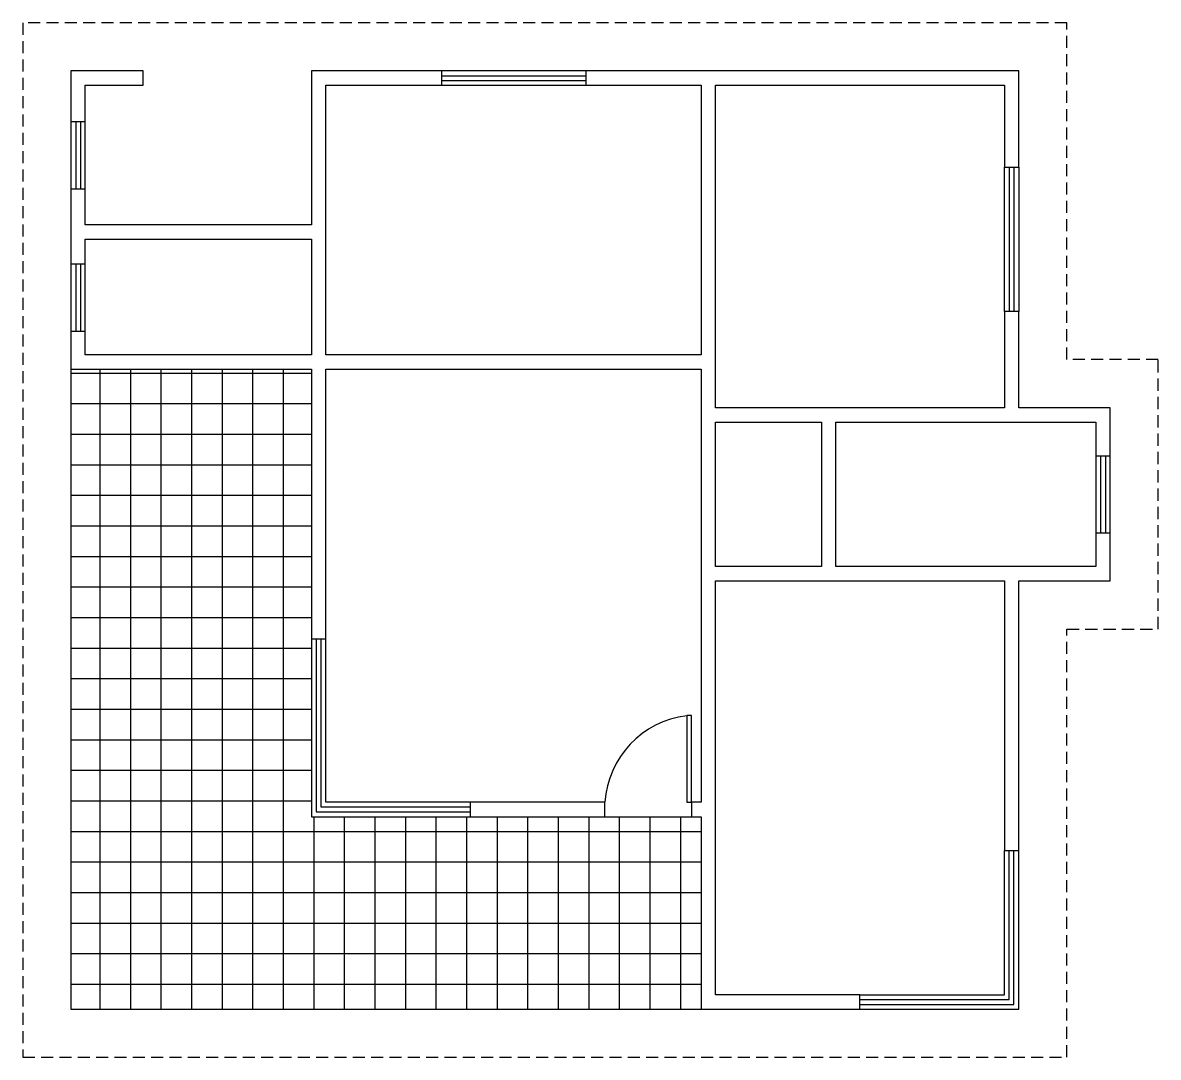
# Model space of a CAD drawing. Header units: millimetres. Extents: x 1418 to 13218, y -8062 to 2688.
import ezdxf

# ---------------------------------------------------------------- set-up
doc = ezdxf.new("R2010")
doc.units = ezdxf.units.MM
doc.header["$LTSCALE"] = 5
doc.linetypes.add('DASHEDX2', pattern=[38.1, 25.4, -12.7])
for name, color, linetype in [('coberta', 7, 'DASHEDX2'), ('janela alta', 7, 'Continuous'), ('janela baixa', 7, 'Continuous'), ('parede baixa', 7, 'Continuous'), ('paredes', 7, 'Continuous'), ('piso', 7, 'Continuous'), ('portas', 7, 'Continuous')]:
    doc.layers.add(name, color=color, linetype=linetype)

msp = doc.modelspace()

# ---------------------------------------------------------------- hatches: boundary and pattern name
at = {"layer": 'piso'}
h = msp.add_hatch(dxfattribs=at)
h.set_pattern_fill('NET', color=256, scale=100)
h.paths.add_polyline_path([(8468, -5562), (8368, -5562), (7468, -5562), (6068, -5562), (4418, -5562), (4418, -3712), (4418, -912), (1918, -912), (1918, -7562), (8468, -7562)])

# ---------------------------------------------------------------- linework, layer by layer
at = {"layer": 'coberta'}
msp.add_lwpolyline([(1418, 2688), (1418, -8062), (12268, -8062), (12268, -3612), (13218, -3612), (13218, -812), (12268, -812), (12268, 2688)], close=True, dxfattribs=at)
at = {"layer": 'janela alta'}
for p, q in [((5768, 2188), (5768, 2038)), ((5768, 2138), (7268, 2138)), ((7268, 2188), (7268, 2038)), ((5768, 2088), (7268, 2088)), ((2068, 1658), (1918, 1658)), ((1968, 1658), (1968, 958)), ((2018, 1658), (2018, 958)), ((2068, 958), (1918, 958)), ((2068, 178), (1918, 178)), ((1968, 178), (1968, -522)), ((2018, 178), (2018, -522)), ((2068, -522), (1918, -522)), ((12568, -1812), (12718, -1812)), ((12618, -1812), (12618, -2612)), ((12668, -1812), (12668, -2612)), ((12568, -2612), (12718, -2612))]:
    msp.add_line(p, q, dxfattribs=at)
at = {"layer": 'janela baixa'}
for p, q in [((11618, -312), (11618, 1188)), ((11668, 1188), (11668, -312)), ((11718, 1188), (11718, -312)), ((11768, 1188), (11768, -312))]:
    msp.add_line(p, q, dxfattribs=at)
for points in [[(10118, -7412), (11618, -7412), (11618, -5912)], [(10118, -7562), (11768, -7562), (11768, -5912)], [(10118, -7462), (11668, -7462), (11668, -5912)], [(10118, -7512), (11718, -7512), (11718, -5912)]]:
    msp.add_lwpolyline(points, dxfattribs=at)
at = {"layer": 'parede baixa'}
for points in [[(4418, -3712), (4418, -5562), (6068, -5562)], [(4468, -3712), (4468, -5512), (6068, -5512)], [(6068, -5462), (4518, -5462), (4518, -3712)], [(6068, -5412), (4568, -5412), (4568, -3712)]]:
    msp.add_lwpolyline(points, dxfattribs=at)
at = {"layer": 'paredes', "lineweight": 30}
for points in [[(4418, 588), (2068, 588), (2068, 2038), (2668, 2038), (2668, 2188), (1918, 2188), (1918, -912), (4418, -912), (4418, -3712), (4568, -3712), (4568, -912), (8468, -912), (8468, -5412), (8368, -5412), (8368, -5562), (8468, -5562), (8468, -7562), (10118, -7562), (10118, -7412), (8618, -7412), (8618, -5412), (8618, -3112), (11618, -3112), (11618, -5912), (11768, -5912), (11768, -3112), (12718, -3112), (12718, -1312), (11768, -1312), (11768, -312), (11618, -312), (11618, -1312), (8618, -1312), (8618, 2038), (11618, 2038), (11618, 1188), (11768, 1188), (11768, 2188), (4418, 2188), (4418, 2038)], [(4568, 2038), (8468, 2038), (8468, -762), (4568, -762)], [(4418, -762), (2068, -762), (2068, 438), (4418, 438)], [(9718, -2962), (8618, -2962), (8618, -1462), (9718, -1462)], [(9868, -2962), (9868, -1462), (11618, -1462), (12568, -1462), (12568, -2962), (11618, -2962)], [(7468, -5412), (6068, -5412), (6068, -5562), (7468, -5562)]]:
    msp.add_lwpolyline(points, close=True, dxfattribs=at)
at = {"layer": 'piso'}
for p, q in [((1918, -912), (1918, -7562)), ((7468, -5562), (8368, -5562)), ((1918, -7562), (8468, -7562))]:
    msp.add_line(p, q, dxfattribs=at)
at = {"layer": 'portas'}
msp.add_lwpolyline([(8368, -5412), (8368, -4512), (8318, -4512), (8318, -5412), (8368, -5412)], close=True, dxfattribs=at)
msp.add_arc((8435, -5474), 969, 96.9452, 176.328, dxfattribs=at)

doc.saveas('drawing.dxf')
